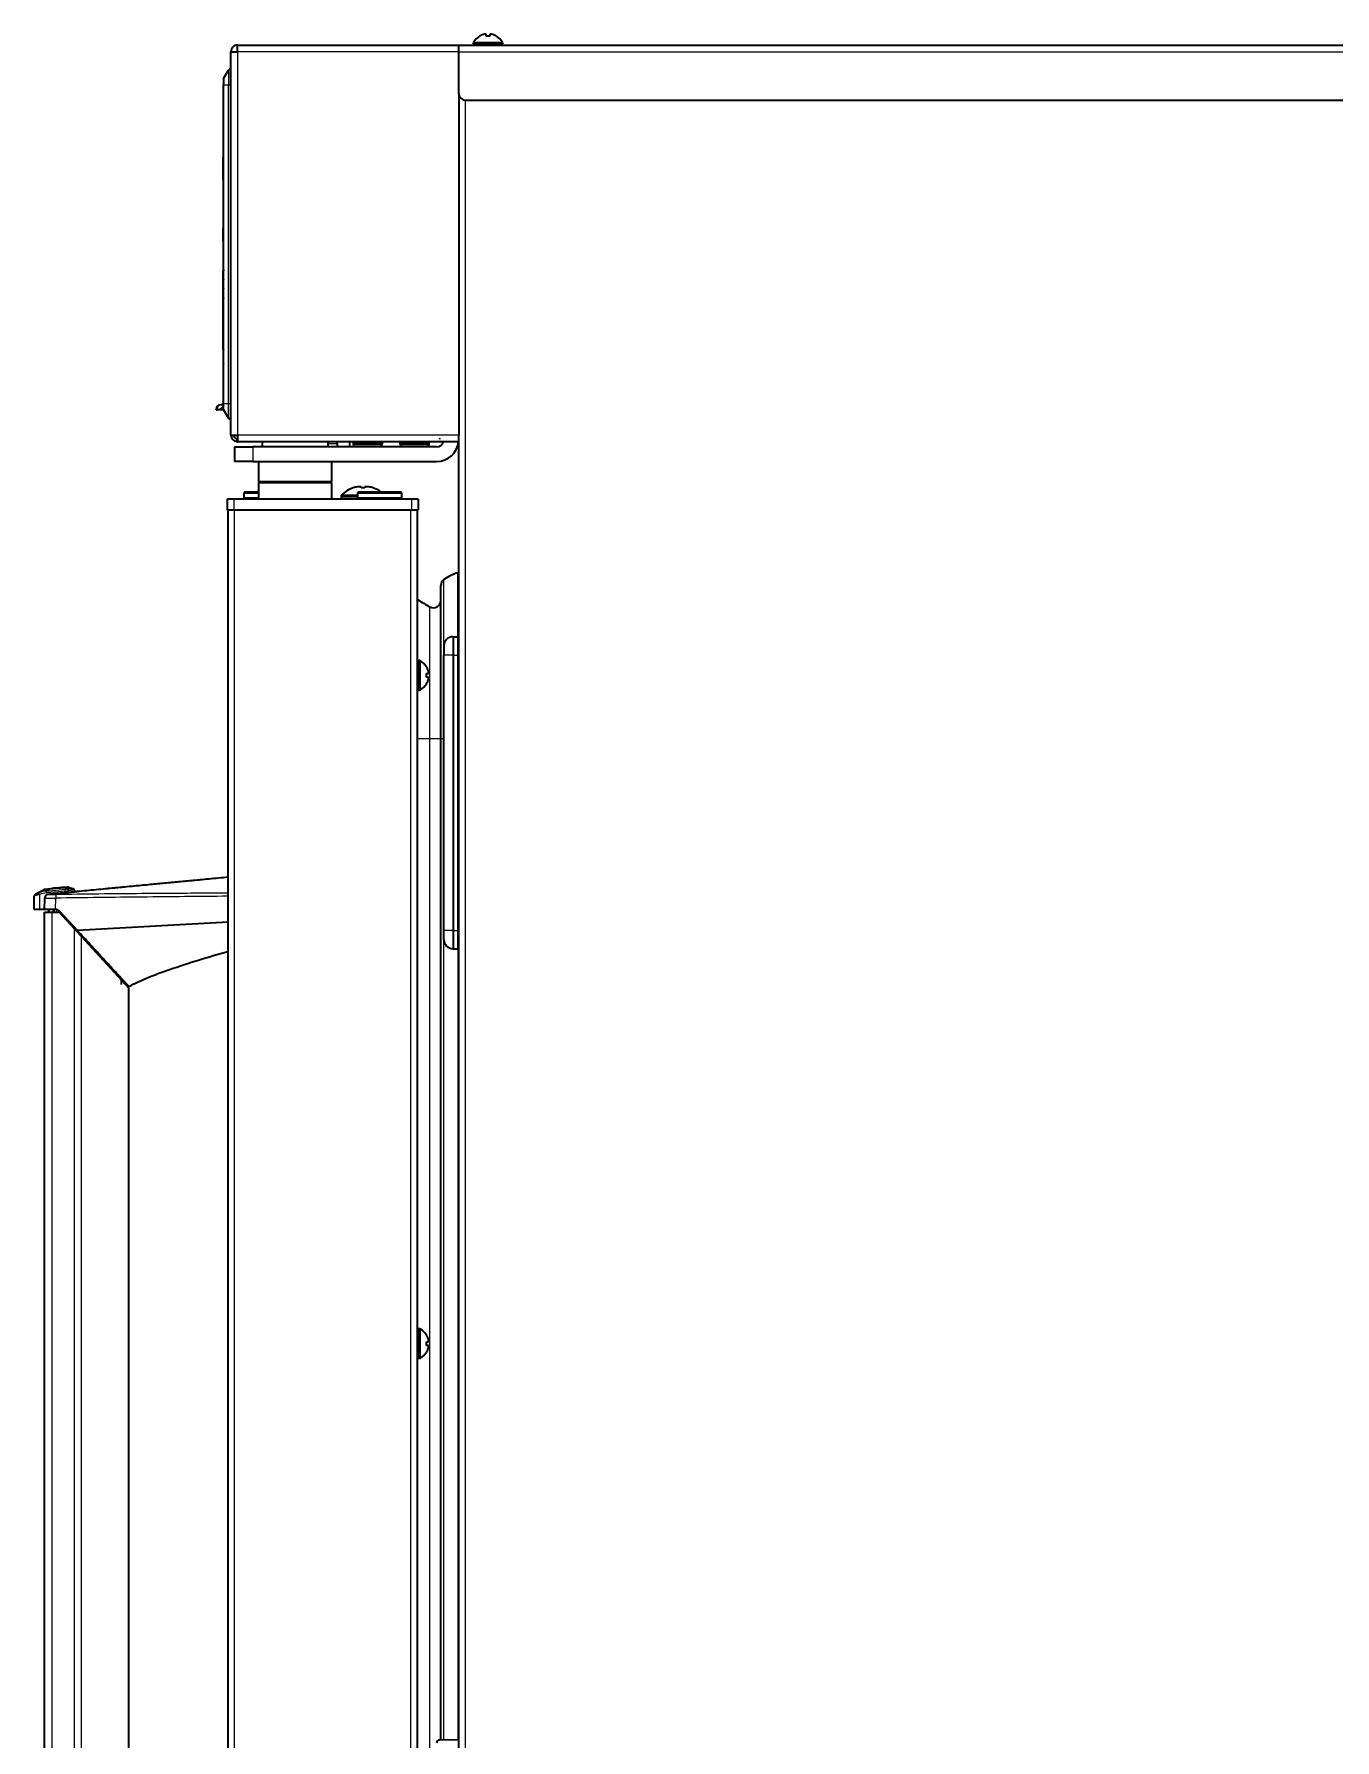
# Model space of a CAD drawing. Header units: millimetres. Extents: x -1803 to 2559, y -1143 to 2136.
# Drawn here: x -554.7 to -200.5, y 493.2 to 957.8 of the extents above; entities that cross this region are included whole.
import ezdxf

# ---------------------------------------------------------------- set-up
doc = ezdxf.new("R2010")
doc.units = ezdxf.units.MM

msp = doc.modelspace()

# ---------------------------------------------------------------- linework, layer by layer
at = {"linetype": 'Continuous', "lineweight": 35}
for p, q in [((-433.45, 957.25), (-433.45, 957.28)), ((-428.85, 957.28), (-428.85, 957.25)), ((-501.14, 953), (-499.34, 953)), ((-501.14, 848.6), (-501.14, 953)), ((-499.32, 954.8), (-499.34, 954.8)), ((-499.32, 954.8), (-439.15, 954.8)), ((-439.15, 954.8), (-439.15, 952.91)), ((-439.15, 954.8), (126.05, 954.8)), ((-439.15, 952.91), (-439.15, 941.8)), ((-435.15, 955.4), (-435.15, 955.2)), ((-427.15, 955.2), (-427.15, 955.4)), ((-503.14, 945.75), (-501.79, 948.01)), ((-501.36, 948.25), (-501.14, 948.25)), ((-503.14, 945.75), (-503.14, 944)), ((-503.14, 857.2), (-503.14, 944)), ((-439.14, 941.67), (-439.14, 848.6)), ((-437.15, 939.8), (124.05, 939.8)), ((-503.24, 923.99), (-503.26, 923.99)), ((-503.24, 924.22), (-503.14, 924.22)), ((-503.26, 918.49), (-503.24, 918.49)), ((-503.24, 904.84), (-503.14, 904.84)), ((-503.24, 901.54), (-503.24, 901.54)), ((-503.24, 901.54), (-503.14, 901.54)), ((-503.24, 901.54), (-503.24, 898.25)), ((-503.24, 901.54), (-503.14, 901.54)), ((-503.24, 898.25), (-503.24, 896.37)), ((-503.24, 898.25), (-503.14, 898.25)), ((-503.24, 896.37), (-503.14, 896.37)), ((-503.23, 891.05), (-503.23, 893.21)), ((-503.23, 888.44), (-503.23, 891.05)), ((-503.23, 886.13), (-503.23, 888.44)), ((-503.23, 883.56), (-503.23, 886.13)), ((-503.23, 882.35), (-503.23, 883.56)), ((-503.24, 879.39), (-503.23, 879.39)), ((-503.24, 879.27), (-503.23, 879.27)), ((-503.23, 878.62), (-503.23, 882.35)), ((-503.23, 871.79), (-503.23, 878.62)), ((-503.24, 876.37), (-503.23, 876.37)), ((-503.23, 871.79), (-503.23, 868.18)), ((-505.19, 855.47), (-505.19, 855.59)), ((-505.19, 855.47), (-504.92, 855.47)), ((-503.2, 855.47), (-504.92, 855.47)), ((-503.92, 856.88), (-503.88, 856.89)), ((-503.14, 855.47), (-503.2, 855.47)), ((-503.14, 855.45), (-503.14, 857.2)), ((-503.14, 855.45), (-501.79, 853.2)), ((-501.14, 852.95), (-501.36, 852.95)), ((-501.14, 848.6), (-499.34, 848.6)), ((-499.56, 846.82), (-499.46, 847.61)), ((-499.34, 848.6), (-499.34, 846.82)), ((-499.34, 846.82), (-499.34, 846.8)), ((-499.34, 846.8), (-499.19, 846.8)), ((-439.15, 846.8), (-499.19, 846.8)), ((-492.65, 846.8), (-492.65, 845.4)), ((-474.65, 845.4), (-474.65, 846.8)), ((-472.15, 845.4), (-472.15, 846.3)), ((-468.75, 845.4), (-468.75, 846.8)), ((-467.89, 846.4), (-467.89, 846.2)), ((-459.89, 846.2), (-459.89, 846.4)), ((-455.15, 846.4), (-455.15, 846.2)), ((-447.15, 846.2), (-447.15, 846.4)), ((-444.14, 846.89), (-439.14, 846.89)), ((-444.14, 846.83), (-439.14, 846.83)), ((-439.15, 846.79), (-439.15, 46.3)), ((-439.14, 846.89), (-439.14, 848.6)), ((-439.14, 846.89), (-439.14, 846.83)), ((-439.14, 846.8), (-439.14, 846.83)), ((-500.15, 845.4), (-495.15, 845.4)), ((-500.15, 845.4), (-500.15, 841.4)), ((-495.15, 841.4), (-500.15, 841.4)), ((-445.15, 845.4), (-495.15, 845.4)), ((-495.15, 841.4), (-445.15, 841.4)), ((-493.65, 841.4), (-493.65, 835.93)), ((-473.65, 835.93), (-473.65, 841.4)), ((-439.15, 841.41), (-439.15, 841.4)), ((-497.4, 833.17), (-497.65, 832.92)), ((-497.65, 832.92), (-493.65, 832.92)), ((-497.65, 832.92), (-497.65, 831.42)), ((-497.4, 833.17), (-493.65, 833.17)), ((-493.65, 835.93), (-473.65, 835.93)), ((-493.65, 835.67), (-473.65, 835.67)), ((-493.65, 835.67), (-493.65, 831.17)), ((-490.15, 835.93), (-490.15, 835.91)), ((-473.65, 831.17), (-473.65, 835.67)), ((-471.15, 831.96), (-471.15, 831.67)), ((-467.9, 834.2), (-467.9, 834.21)), ((-466.4, 833.17), (-466.65, 832.92)), ((-466.65, 832.92), (-454.65, 832.92)), ((-466.65, 832.92), (-466.65, 831.42)), ((-466.4, 833.17), (-454.9, 833.17)), ((-465.65, 834.2), (-465.65, 834.51)), ((-464.65, 834.51), (-464.65, 834.2)), ((-462.4, 834.21), (-462.4, 834.2)), ((-454.65, 832.92), (-454.9, 833.17)), ((-454.65, 831.42), (-454.65, 832.92)), ((-500.35, 831.17), (-502.15, 831.17)), ((-502.15, 831.17), (-502.15, 828.17)), ((-500.35, 828.17), (-502.15, 828.17)), ((-501.95, 68.17), (-501.95, 828.17)), ((-451.95, 831.17), (-500.35, 831.17)), ((-451.95, 828.17), (-500.35, 828.17)), ((-497.65, 831.42), (-497.4, 831.17)), ((-493.65, 831.42), (-497.65, 831.42)), ((-454.65, 831.42), (-466.65, 831.42)), ((-466.65, 831.42), (-466.4, 831.17)), ((-454.9, 831.17), (-454.65, 831.42)), ((-450.15, 831.17), (-451.95, 831.17)), ((-450.15, 828.17), (-451.95, 828.17)), ((-450.35, 68.17), (-450.35, 828.17)), ((-450.15, 831.17), (-450.15, 828.17)), ((-439.3, 793.66), (-439.3, 811.12)), ((-444, 766), (-444, 807.62)), ((-443.15, 791.2), (-443.15, 788.7)), ((-440.69, 793.7), (-440.65, 793.7)), ((-440.65, 793.7), (-439.39, 793.68)), ((-440.65, 793.7), (-440.65, 788.7)), ((-449.75, 787.17), (-449.95, 787.17)), ((-447.9, 785.47), (-447.87, 785.47)), ((-443.15, 713.7), (-443.15, 788.7)), ((-440.65, 788.7), (-440.65, 713.7)), ((-447.87, 780.87), (-447.9, 780.87)), ((-449.95, 779.17), (-449.75, 779.17)), ((-444, 493.23), (-444, 766)), ((-545.34, 725.41), (-545.2, 725.37)), ((-545.2, 725.37), (-544.22, 725.12)), ((-544.22, 725.12), (-544.12, 725.1)), ((-554.75, 719.42), (-554.75, 723.06)), ((-554.48, 723.5), (-554.24, 723.63)), ((-554.24, 723.63), (-552.16, 724.71)), ((-552.08, 724.75), (-552.16, 724.71)), ((-551.95, 719.42), (-551.84, 722.49)), ((-551.95, 719.42), (-551.84, 722.49)), ((-551.84, 722.49), (-551.84, 722.55)), ((-543.75, 724.61), (-543.75, 724.15)), ((-542.99, 724.26), (-543.02, 724.25)), ((-553.25, 719.42), (-554.75, 719.42)), ((-551.95, 719.42), (-553.25, 719.42)), ((-548.95, 719.42), (-551.95, 719.42)), ((-548.95, 719.42), (-551.95, 719.42)), ((-551.95, 718.67), (-549.95, 718.67)), ((-551.95, 177.67), (-551.95, 718.67)), ((-550.75, 718.67), (-550.75, 719.42)), ((-549.95, 718.67), (-547.95, 718.67)), ((-549.25, 718.67), (-549.25, 719.42)), ((-548.95, 719.42), (-548.93, 719.42)), ((-548.95, 719.42), (-548.93, 719.42)), ((-543.77, 714.12), (-547.95, 718.67)), ((-542.95, 713.64), (-547.82, 718.94)), ((-542.95, 713.64), (-547.82, 718.94)), ((-546.55, 717.15), (-546.55, 717.55)), ((-501.95, 715.92), (-542.95, 713.64)), ((-501.95, 715.92), (-542.95, 713.64)), ((-541.98, 712.16), (-543.77, 714.12)), ((-541.98, 712.16), (-528.95, 697.94)), ((-443.15, 711.2), (-443.15, 713.7)), ((-440.65, 713.7), (-440.65, 708.7)), ((-440.65, 708.7), (-440.69, 708.7)), ((-440.65, 708.7), (-439.39, 708.72)), ((-530.35, 699.47), (-530.35, 699.94)), ((-528.95, 198.41), (-528.95, 697.94)), ((-449.75, 605.17), (-449.95, 605.17)), ((-447.9, 603.47), (-447.87, 603.47)), ((-449.95, 597.17), (-449.75, 597.17)), ((-447.87, 598.87), (-447.9, 598.87)), ((-444.37, 493.22), (-439.15, 493.36))]:
    msp.add_line(p, q, dxfattribs=at)
at = {"linetype": 'Continuous', "lineweight": 13}
for p, q in [((-499.34, 953), (-499.34, 848.6)), ((-439.15, 953), (-499.34, 953)), ((126.05, 952.91), (-439.15, 952.91)), ((-435.15, 955.4), (-431.15, 955.4)), ((-435.15, 955.2), (-431.15, 955.2)), ((-435.09, 955.6), (-431.15, 955.6)), ((-431.15, 955.6), (-427.2, 955.6)), ((-431.15, 955.4), (-427.15, 955.4)), ((-431.15, 955.2), (-427.15, 955.2)), ((-501.79, 948.01), (-501.79, 944)), ((-501.36, 948.25), (-501.36, 944)), ((-503.14, 944), (-501.79, 944)), ((-501.79, 944), (-501.36, 944)), ((-501.79, 857.2), (-501.79, 944)), ((-501.14, 944), (-501.36, 944)), ((-501.36, 944), (-501.36, 857.2)), ((-437.35, 939.8), (-437.35, 46.3)), ((-503.24, 920.93), (-503.14, 920.93)), ((-503.24, 902.96), (-503.14, 902.96)), ((-503.23, 883.56), (-503.14, 883.56)), ((-503.24, 879.27), (-503.23, 879.27)), ((-504.92, 855.47), (-504.92, 855.59)), ((-503.2, 856.53), (-503.2, 855.47)), ((-503.14, 857.2), (-501.79, 857.2)), ((-501.79, 853.2), (-501.79, 857.2)), ((-501.79, 857.2), (-501.36, 857.2)), ((-501.36, 857.2), (-501.36, 852.95)), ((-501.36, 857.2), (-501.14, 857.2)), ((-439.14, 848.6), (-499.34, 848.6)), ((-474.65, 846.3), (-472.15, 846.3)), ((-467.89, 846.4), (-459.89, 846.4)), ((-467.89, 846.2), (-459.89, 846.2)), ((-467.84, 846), (-459.95, 846)), ((-455.15, 846.4), (-447.15, 846.4)), ((-455.15, 846.2), (-447.15, 846.2)), ((-455.09, 846), (-447.2, 846)), ((-444.14, 846.89), (-444.14, 846.83)), ((-495.15, 845.4), (-495.15, 841.4)), ((-466.65, 831.96), (-471.15, 831.96)), ((-466.65, 831.67), (-471.15, 831.67)), ((-470.99, 832.32), (-466.65, 832.32)), ((-500.35, 831.17), (-500.35, 828.17)), ((-500.15, 68.17), (-500.15, 828.17)), ((-452.15, 68.17), (-452.15, 828.17)), ((-451.95, 831.17), (-451.95, 828.17)), ((-443.15, 766), (-443.15, 809.25)), ((-446.95, 766), (-446.95, 801.8)), ((-440.69, 793.7), (-440.69, 788.7)), ((-439.39, 788.7), (-439.39, 793.68)), ((-449.95, 779.17), (-449.95, 787.17)), ((-449.75, 779.17), (-449.75, 787.17)), ((-449.55, 779.23), (-449.55, 787.12)), ((-440.69, 788.7), (-443.15, 788.7)), ((-440.69, 788.7), (-440.69, 713.7)), ((-440.65, 788.7), (-440.69, 788.7)), ((-440.65, 788.7), (-439.39, 788.7)), ((-439.39, 788.7), (-439.15, 788.7)), ((-439.39, 713.7), (-439.39, 788.7)), ((-450.35, 766), (-446.95, 766)), ((-446.95, 766), (-444, 766)), ((-446.95, 490.15), (-446.95, 766)), ((-444, 766), (-443.15, 766)), ((-443.15, 493.25), (-443.15, 766)), ((-551.78, 724.85), (-551.85, 724.81)), ((-551.36, 724.4), (-546.29, 724.89)), ((-550.44, 724.88), (-551.36, 724.4)), ((-545.68, 724.98), (-546.65, 725.23)), ((-546.25, 724.42), (-546.29, 724.89)), ((-545.48, 725.4), (-545.63, 725.44)), ((-554.38, 723.18), (-554.75, 723.06)), ((-553.25, 723.49), (-553.42, 723.96)), ((-553.25, 723.49), (-553.25, 719.42)), ((-551.32, 723.93), (-551.36, 724.4)), ((-546.25, 724.42), (-551.32, 723.93)), ((-550.87, 723.46), (-550.93, 723.52)), ((-548.95, 719.42), (-548.85, 722.5)), ((-548.95, 719.42), (-548.85, 722.5)), ((-546.25, 723.91), (-546.25, 724.42)), ((-543.75, 724.61), (-543.87, 724.64)), ((-542.99, 724.26), (-543.09, 724.24)), ((-550.6, 718.67), (-550.6, 719.42)), ((-549.95, 718.67), (-549.95, 177.67)), ((-549.69, 719.42), (-549.69, 718.67)), ((-548.63, 719.39), (-548.63, 718.67)), ((-543.77, 182.23), (-543.77, 714.12)), ((-541.98, 712.16), (-541.98, 184.18)), ((-440.69, 713.7), (-443.15, 713.7)), ((-440.69, 713.7), (-440.69, 708.7)), ((-440.69, 713.7), (-440.65, 713.7)), ((-440.65, 713.7), (-439.39, 713.7)), ((-439.15, 713.7), (-439.39, 713.7)), ((-439.39, 708.72), (-439.39, 713.7)), ((-439.3, 493.35), (-439.3, 708.74)), ((-449.95, 597.17), (-449.95, 605.17)), ((-449.75, 597.17), (-449.75, 605.17)), ((-449.55, 597.23), (-449.55, 605.12))]:
    msp.add_line(p, q, dxfattribs=at)
at = {"linetype": 'Continuous', "lineweight": 35}
for centre, radius, start, end in [((-430.95, 953.18), 4.8, 121.5837, 149.6988), ((-431.15, 953.5), 3.78, 90.0035, 97.6041), ((-431.15, 953.5), 3.78, 82.3959, 89.9965), ((-431.35, 953.18), 4.8, 30.3012, 58.4186), ((-434.75, 955.4), 0.4, 149.6988, 180), ((-434.75, 955.2), 0.4, 180, 270), ((-427.55, 955.2), 0.4, 270, 0), ((-427.55, 955.4), 0.4, 0, 30.3012), ((-501.36, 947.75), 0.5, 90, 149.0362), ((-502.98, 891.05), 0.253, 180, 246.4218), ((-502.98, 888.44), 0.253, 130.2303, 180), ((-502.98, 886.13), 0.253, 180, 229.7697), ((-502.98, 868.18), 0.253, 180, 229.7697), ((-503.89, 855.59), 1.3, 91.1648, 180), ((-503.94, 857.9), 1.01, 273.5708, 323.841), ((-501.36, 853.45), 0.5, 210.9638, 270), ((-499.34, 848.6), 1.8, 180, 263.1012), ((-499.34, 848.6), 1, 180, 263.1012), ((-472.65, 846.3), 0.5, 0, 90), ((-467.49, 846.4), 0.4, 90, 180), ((-467.49, 846.2), 0.4, 180, 210.3012), ((-463.69, 848.42), 4.8, 210.3012, 218.989), ((-464.09, 848.42), 4.8, 321.0113, 329.6988), ((-460.29, 846.4), 0.4, 0, 90), ((-460.29, 846.2), 0.4, 329.6988, 0), ((-454.75, 846.4), 0.4, 90, 180), ((-454.75, 846.2), 0.4, 180, 210.3012), ((-450.95, 848.42), 4.8, 210.3012, 218.989), ((-451.35, 848.42), 4.8, 321.0113, 329.6988), ((-447.55, 846.4), 0.4, 0, 90), ((-447.55, 846.2), 0.4, 329.6988, 0), ((-445.15, 847.4), 6, 270, 355.102), ((-445.15, 847.4), 2, 270, 342.5414), ((-490.8, 836.67), 1, 270, 312.2691), ((-476.5, 836.67), 1, 227.7309, 270), ((-470.65, 831.96), 0.5, 133.7747, 180), ((-470.65, 831.67), 0.5, 180, 270), ((-465.15, 826.22), 8.45, 108.9925, 133.7747), ((-465.15, 826.22), 8.44, 100.6622, 109.0271), ((-465.15, 826.22), 7.99, 86.4122, 93.5878), ((-465.15, 826.22), 8.44, 70.9729, 79.3378), ((-465.15, 826.22), 8.45, 55.3347, 71.0075), ((-442, 807.62), 2, 125.257, 180), ((-435.48, 798.4), 13.29, 106.7104, 125.257), ((-439.23, 810.89), 0.25, 70.7051, 106.7104), ((-426.43, 839.7), 43.1, 236.2944, 241.5697), ((-446, 803.56), 2, 241.5697, 0), ((-440.65, 791.2), 2.5, 91, 180), ((-439.4, 793.43), 0.25, 0, 89), ((-449.95, 786.77), 0.4, 90, 180), ((-449.75, 786.77), 0.4, 59.6988, 90), ((-451.97, 782.97), 4.8, 31.5837, 59.6988), ((-451.97, 783.37), 4.8, 300.3012, 328.4186), ((-451.65, 783.17), 3.78, 0.0035, 7.6041), ((-451.65, 783.17), 3.78, 352.3959, 359.9965), ((-449.95, 779.57), 0.4, 180, 270), ((-449.75, 779.57), 0.4, 270, 300.3012), ((-551.62, 723.86), 1, 99.0609, 117.5102), ((-543.88, 675.35), 50.12, 91.9914, 99.0609), ((-545.59, 724.44), 1, 75.5, 91.9914), ((-544.25, 724.61), 0.5, 0, 75.5), ((-554.25, 723.06), 0.5, 117.5102, 180), ((-551, 719.17), 0.25, 0, 90), ((-548.93, 717.92), 1.5, 42.6146, 90), ((-548.93, 717.92), 1.5, 42.6146, 90), ((-440.65, 711.2), 2.5, 180, 269), ((-439.4, 708.97), 0.25, 271, 0), ((-449.95, 604.77), 0.4, 90, 180), ((-449.75, 604.77), 0.4, 59.6988, 90), ((-451.97, 600.97), 4.8, 31.5837, 59.6988), ((-451.65, 601.17), 3.78, 0.0035, 7.6041), ((-451.65, 601.17), 3.78, 352.3959, 359.9965), ((-449.95, 597.57), 0.4, 180, 270), ((-449.75, 597.57), 0.4, 270, 300.3012), ((-451.97, 601.37), 4.8, 300.3012, 328.4186), ((-444.35, 492.42), 0.8, 91.5, 180)]:
    msp.add_arc(centre, radius, start, end, dxfattribs=at)
at = {"linetype": 'Continuous', "lineweight": 13}
msp.add_arc((-505.07, 857.9), 2.31, 273.5708, 323.841, dxfattribs=at)
at = {"linetype": 'Continuous', "lineweight": 35}
for centre, major_axis, ratio, start_param, end_param in [((-437.15, 941.8), (2, 0), 0.99863, 3.141593, 4.712389), ((-502.98, 893.21), (0, 0.55), 0.459854, 0.411517, 1.570796), ((-502.98, 878.62), (0.253, 0), 0.380989, 3.141593, 4.010237), ((-466.18, 826.22), (0, -8.32), 0.707107, 3.051363, 3.231822), ((-464.12, 826.22), (0, 8.32), 0.707107, 6.192956, 6.373415), ((-548.22, 720.35), (14.08, 1.36), 0.340629, 1.424257, 1.699056), ((-550.84, 722.46), (0.999, -0.035), 0.999958, 2.436852, 3.141593)]:
    msp.add_ellipse(centre, major_axis=major_axis, ratio=ratio, start_param=start_param, end_param=end_param, dxfattribs=at)
at = {"linetype": 'Continuous', "lineweight": 13}
for centre, major_axis, ratio, start_param, end_param in [((-502.98, 882.35), (-0.253, 0), 0.665394, 0, 0.868644), ((-503.8, 855.59), (-0.08, 1.3), 0.865604, 0, 1.516832), ((-502.07, 856.53), (-1.05, 0.77), 0.714744, 0.036042, 0.796499), ((-551.69, 723.82), (-0.462, 0.887), 0.994652, 5.961185, 6.283185), ((-550.35, 723.95), (-0.139, 0.99), 0.120259, 5.93295, 6.218988), ((-548.22, 720.39), (-13.8, -1.33), 0.340629, 4.56585, 4.840649), ((-546.56, 724.3), (0.046, -0.999), 0.137283, 3.206605, 3.492643), ((-546.29, 725.62), (2, 0.22), 0.360128, 4.672503, 4.983176), ((-545.64, 724.51), (-0.104, 0.489), 0.299592, 4.648618, 5.918101), ((-545.45, 724.41), (0.25, 0.968), 0.989341, 0, 0.287829), ((-544.34, 724.64), (0.125, 0.484), 0.949492, 4.95318, 6.283185), ((-554, 723.18), (0.231, -0.443), 0.717336, 3.141593, 4.354861), ((-552.22, 719.04), (5.87, 3.06), 0.755468, 1.058607, 1.385994), ((-552.22, 719.04), (5.55, 2.89), 0.718973, 1.058607, 1.385994), ((-550.84, 722.46), (0.999, -0.035), 0.999958, 1.637092, 3.141593), ((-550.84, 722.46), (0.999, -0.035), 0.999958, 1.637092, 2.436852), ((-548.85, 722.46), (0.013, -1), 0.00149, 3.171552, 4.67746), ((-548.85, 722.46), (0.013, -1), 0.00149, 3.171552, 4.67746), ((-546.25, 725.15), (2.5, 0.21), 0.289302, 4.688059, 4.998731)]:
    msp.add_ellipse(centre, major_axis=major_axis, ratio=ratio, start_param=start_param, end_param=end_param, dxfattribs=at)
at = {"linetype": 'Continuous', "lineweight": 35}
for points, degree in [([(-432.15, 957.8), (-432.2, 957.78), (-432.31, 957.76), (-432.47, 957.7), (-432.63, 957.65), (-432.79, 957.59), (-432.94, 957.52), (-433.09, 957.45), (-433.26, 957.36), (-433.38, 957.29), (-433.45, 957.25)], 3), ([(-431.65, 957.8), (-431.67, 957.8), (-431.72, 957.81), (-431.79, 957.81), (-431.86, 957.81), (-431.93, 957.81), (-432, 957.81), (-432.08, 957.81), (-432.12, 957.8), (-432.15, 957.8)], 3), ([(-430.15, 957.8), (-430.17, 957.8), (-430.22, 957.81), (-430.3, 957.81), (-430.37, 957.82), (-430.44, 957.81), (-430.51, 957.81), (-430.58, 957.81), (-430.62, 957.8), (-430.65, 957.8)], 3), ([(-430.65, 957.8), (-430.65, 957.78), (-430.65, 957.76), (-430.65, 957.7), (-430.65, 957.65), (-430.65, 957.59), (-430.65, 957.52), (-430.65, 957.45), (-430.65, 957.36), (-430.65, 957.29), (-430.65, 957.25)], 3), ([(-503.24, 920.93), (-503.24, 920.93), (-503.24, 924.21), (-503.24, 924.22)], 3), ([(-503.24, 918.22), (-503.14, 918.22)], 1), ([(-503.24, 902.96), (-503.24, 902.96), (-503.24, 904.83), (-503.24, 904.84)], 3), ([(-503.24, 901.54), (-503.24, 902.28), (-503.24, 902.95), (-503.24, 902.96)], 3), ([(-503.24, 879.83), (-503.24, 880.03), (-503.24, 880.23), (-503.24, 880.44)], 3), ([(-503.24, 879.27), (-503.24, 879.27), (-503.24, 879.39), (-503.24, 879.39)], 3), ([(-499.56, 846.82), (-499.49, 846.81), (-499.41, 846.8), (-499.34, 846.8)], 3), ([(-499.34, 847.6), (-499.38, 847.6), (-499.42, 847.61), (-499.46, 847.61)], 3), ([(-499.34, 846.82), (-499.29, 846.81), (-499.24, 846.8), (-499.19, 846.8)], 3), ([(-447.35, 784.17), (-447.36, 784.23), (-447.39, 784.34), (-447.45, 784.5), (-447.5, 784.66), (-447.56, 784.81), (-447.63, 784.96), (-447.7, 785.12), (-447.79, 785.29), (-447.86, 785.41), (-447.9, 785.47)], 3), ([(-447.35, 782.67), (-447.36, 782.67), (-447.39, 782.67), (-447.45, 782.67), (-447.5, 782.67), (-447.56, 782.67), (-447.63, 782.67), (-447.7, 782.67), (-447.79, 782.67), (-447.86, 782.67), (-447.9, 782.67)], 3), ([(-447.35, 783.67), (-447.35, 783.7), (-447.34, 783.74), (-447.34, 783.82), (-447.34, 783.89), (-447.34, 783.96), (-447.34, 784.03), (-447.34, 784.1), (-447.35, 784.15), (-447.35, 784.17)], 3), ([(-447.35, 782.17), (-447.35, 782.2), (-447.34, 782.25), (-447.34, 782.32), (-447.33, 782.4), (-447.34, 782.47), (-447.34, 782.54), (-447.34, 782.6), (-447.35, 782.65), (-447.35, 782.67)], 3), ([(-501.95, 728.17), (-543.75, 724.2)], 1), ([(-501.95, 728.17), (-542.99, 724.27)], 1), ([(-530.93, 698.97), (-530.92, 699.81), (-530.92, 700.65)], 2), ([(-447.35, 602.17), (-447.36, 602.23), (-447.39, 602.34), (-447.45, 602.5), (-447.5, 602.66), (-447.56, 602.81), (-447.63, 602.96), (-447.7, 603.12), (-447.79, 603.29), (-447.86, 603.41), (-447.9, 603.47)], 3), ([(-447.35, 600.67), (-447.36, 600.67), (-447.39, 600.67), (-447.45, 600.67), (-447.5, 600.67), (-447.56, 600.67), (-447.63, 600.67), (-447.7, 600.67), (-447.79, 600.67), (-447.86, 600.67), (-447.9, 600.67)], 3), ([(-447.35, 601.67), (-447.35, 601.7), (-447.34, 601.74), (-447.34, 601.82), (-447.34, 601.89), (-447.34, 601.96), (-447.34, 602.03), (-447.34, 602.1), (-447.35, 602.15), (-447.35, 602.17)], 3), ([(-447.35, 600.17), (-447.35, 600.2), (-447.34, 600.25), (-447.34, 600.32), (-447.33, 600.4), (-447.34, 600.47), (-447.34, 600.54), (-447.34, 600.6), (-447.35, 600.65), (-447.35, 600.67)], 3)]:
    msp.add_open_spline(points, degree=degree, dxfattribs=at)
for points, knots in [([(-431.65, 957.25), (-431.65, 957.37), (-431.65, 957.48), (-431.65, 957.62), (-431.65, 957.66), (-431.65, 957.74), (-431.65, 957.77), (-431.65, 957.8)], [0, 0, 0, 0, 0.5, 0.5, 0.75, 0.75, 1, 1, 1, 1]), ([(-428.85, 957.25), (-429.05, 957.37), (-429.26, 957.48), (-429.58, 957.62), (-429.69, 957.66), (-429.92, 957.74), (-430.03, 957.77), (-430.15, 957.8)], [0, 0, 0, 0, 0.5, 0.5, 0.75, 0.75, 1, 1, 1, 1]), ([(-499.34, 954.8), (-499.58, 954.8), (-499.81, 954.76), (-500.25, 954.58), (-500.45, 954.44), (-500.78, 954.11), (-500.92, 953.91), (-501.1, 953.47), (-501.14, 953.24), (-501.14, 953)], [0, 0, 0, 0, 0.25, 0.25, 0.5, 0.5, 0.75, 0.75, 1, 1, 1, 1]), ([(-499.34, 953), (-499.34, 953.24), (-499.34, 953.47), (-499.34, 953.91), (-499.33, 954.11), (-499.33, 954.44), (-499.33, 954.58), (-499.33, 954.76), (-499.32, 954.8), (-499.32, 954.8)], [0, 0, 0, 0, 0.25, 0.25, 0.5, 0.5, 0.75, 0.75, 1, 1, 1, 1]), ([(-503.24, 918.22), (-503.24, 918.22), (-503.24, 918.22), (-503.24, 918.22), (-503.24, 920.85), (-503.24, 920.93)], [0, 0, 0, 0, 0.427492, 0.427492, 1, 1, 1, 1]), ([(-503.24, 879.39), (-503.24, 879.89), (-503.24, 880.55), (-503.24, 882.87), (-503.24, 884.17), (-503.24, 884.17), (-503.24, 884.14), (-503.24, 884.07)], [0, 0, 0, 0, 0.279782, 0.279782, 0.899714, 0.899714, 1, 1, 1, 1]), ([(-503.24, 876.37), (-503.24, 876.37), (-503.24, 876.37), (-503.24, 876.37), (-503.24, 877.04), (-503.24, 877.04), (-503.24, 879.27), (-503.24, 879.27)], [0, 0, 0, 0, 0.00002, 0.00002, 0.22978, 0.22978, 1, 1, 1, 1]), ([(-503.14, 871.95), (-503.15, 871.94), (-503.15, 871.94), (-503.16, 871.94), (-503.17, 871.93), (-503.18, 871.91), (-503.19, 871.9), (-503.21, 871.88), (-503.22, 871.86), (-503.23, 871.83), (-503.23, 871.82), (-503.23, 871.81), (-503.23, 871.8), (-503.23, 871.79), (-503.23, 871.79)], [0, 0, 0, 0, 0.021487, 0.021487, 0.184572, 0.184572, 0.347658, 0.347658, 0.673829, 0.673829, 0.836914, 0.918457, 0.918457, 1, 1, 1, 1]), ([(-503.87, 856.89), (-503.87, 856.89), (-503.9, 856.88), (-503.91, 856.88), (-503.92, 856.88), (-503.92, 856.88), (-503.91, 856.88), (-503.91, 856.88), (-503.91, 856.88)], [0, 0, 0, 0, 0.082959, 0.702106, 0.863562, 0.94396, 0.98855, 1, 1, 1, 1]), ([(-444.14, 847.62), (-444.17, 847.62), (-444.19, 847.62), (-444.23, 847.62), (-444.24, 847.63), (-444.24, 847.64), (-444.23, 847.64), (-444.19, 847.65), (-444.17, 847.65), (-444.14, 847.65)], [0, 0, 0, 0, 0.25, 0.25, 0.5, 0.5, 0.75, 0.75, 1, 1, 1, 1]), ([(-444.14, 846.89), (-444.17, 846.89), (-444.19, 846.89), (-444.23, 846.87), (-444.24, 846.86), (-444.24, 846.84), (-444.23, 846.84), (-444.19, 846.83), (-444.17, 846.83), (-444.14, 846.83)], [0, 0, 0, 0, 0.25, 0.25, 0.5, 0.5, 0.75, 0.75, 1, 1, 1, 1]), ([(-447.9, 783.67), (-447.78, 783.67), (-447.67, 783.67), (-447.53, 783.67), (-447.49, 783.67), (-447.41, 783.67), (-447.38, 783.67), (-447.35, 783.67)], [0, 0, 0, 0, 0.5, 0.5, 0.75, 0.75, 1, 1, 1, 1]), ([(-447.9, 780.87), (-447.78, 781.08), (-447.67, 781.29), (-447.53, 781.61), (-447.49, 781.72), (-447.41, 781.94), (-447.38, 782.06), (-447.35, 782.17)], [0, 0, 0, 0, 0.5, 0.5, 0.75, 0.75, 1, 1, 1, 1]), ([(-550.92, 723.51), (-550.98, 723.51), (-551.04, 723.5), (-551.13, 723.47), (-551.16, 723.46), (-551.2, 723.45), (-551.22, 723.44), (-551.24, 723.43), (-551.26, 723.42), (-551.33, 723.39), (-551.38, 723.36), (-551.45, 723.31), (-551.47, 723.29), (-551.52, 723.25), (-551.54, 723.23), (-551.6, 723.16), (-551.64, 723.11), (-551.69, 723.04), (-551.71, 723.01), (-551.73, 722.97), (-551.74, 722.96), (-551.75, 722.93), (-551.75, 722.92), (-551.78, 722.85), (-551.8, 722.79), (-551.82, 722.7), (-551.83, 722.67), (-551.83, 722.61), (-551.84, 722.58), (-551.84, 722.55)], [0, 0, 0, 0, 0.125, 0.125, 0.1875, 0.1875, 0.21875, 0.21875, 0.25, 0.25, 0.375, 0.375, 0.4375, 0.4375, 0.5, 0.5, 0.625, 0.625, 0.6875, 0.6875, 0.71875, 0.71875, 0.75, 0.75, 0.875, 0.875, 0.9375, 0.9375, 1, 1, 1, 1]), ([(-545.99, 723.94), (-546.32, 723.91), (-546.65, 723.88), (-548.3, 723.74), (-549.61, 723.62), (-550.92, 723.51)], [0, 0, 0, 0, 0.201922, 0.201922, 1, 1, 1, 1]), ([(-543.09, 724.24), (-543.1, 724.24), (-543.14, 724.23), (-543.18, 724.22), (-543.24, 724.21), (-543.26, 724.21), (-543.3, 724.21), (-543.32, 724.2), (-543.39, 724.19), (-543.44, 724.19), (-543.53, 724.18), (-543.57, 724.17), (-543.61, 724.17), (-543.64, 724.16), (-543.66, 724.16), (-543.74, 724.15), (-543.87, 724.14), (-544.09, 724.12), (-544.24, 724.1), (-544.36, 724.09), (-544.41, 724.08), (-544.49, 724.07), (-544.53, 724.07), (-544.66, 724.06), (-544.84, 724.04), (-545.02, 724.02), (-545.16, 724.01), (-545.21, 724), (-545.31, 724), (-545.35, 723.99), (-545.5, 723.98), (-545.69, 723.96), (-545.89, 723.94), (-545.99, 723.94)], [0, 0, 0, 0, 0.032432, 0.10686, 0.10686, 0.144075, 0.144075, 0.181289, 0.181289, 0.255717, 0.255717, 0.292931, 0.311538, 0.311538, 0.330145, 0.330145, 0.404574, 0.479002, 0.55343, 0.55343, 0.590644, 0.590644, 0.627859, 0.627859, 0.702287, 0.776715, 0.776715, 0.813929, 0.813929, 0.851143, 0.851143, 0.925572, 1, 1, 1, 1]), ([(-528.95, 698.42), (-528.95, 698.42), (-528.96, 698.44), (-529.03, 698.51), (-529.1, 698.59), (-529.17, 698.67), (-529.21, 698.71), (-529.25, 698.75), (-529.28, 698.78), (-529.29, 698.8), (-529.37, 698.88), (-529.43, 698.95), (-529.58, 699.11), (-529.66, 699.2), (-529.91, 699.47), (-530.11, 699.69), (-530.36, 699.95), (-530.38, 699.98), (-530.44, 700.05), (-530.47, 700.08), (-530.55, 700.17), (-530.61, 700.23), (-530.79, 700.43), (-530.91, 700.56), (-531.3, 700.98), (-531.57, 701.27), (-532.14, 701.89), (-532.44, 702.22), (-532.91, 702.73), (-533.07, 702.91), (-533.28, 703.13), (-533.32, 703.17), (-533.4, 703.26), (-533.52, 703.4), (-533.65, 703.53), (-534.07, 703.99), (-534.41, 704.36), (-535.11, 705.13), (-535.47, 705.52), (-536.2, 706.31), (-536.57, 706.71), (-537.33, 707.54), (-537.71, 707.95), (-538.2, 708.48), (-538.3, 708.59), (-538.5, 708.8), (-538.59, 708.91), (-538.89, 709.23), (-539.09, 709.45), (-539.69, 710.1), (-540.09, 710.53), (-540.89, 711.41), (-541.3, 711.85), (-542.12, 712.74), (-542.53, 713.19), (-542.95, 713.64)], [0, 0, 0, 0, 0.03125, 0.0625, 0.09375, 0.09375, 0.109375, 0.117187, 0.117187, 0.125, 0.125, 0.15625, 0.15625, 0.1875, 0.1875, 0.25, 0.25, 0.257812, 0.257812, 0.265625, 0.265625, 0.28125, 0.28125, 0.3125, 0.3125, 0.375, 0.375, 0.4375, 0.4375, 0.46875, 0.46875, 0.476562, 0.476562, 0.484375, 0.5, 0.5, 0.5625, 0.5625, 0.625, 0.625, 0.6875, 0.6875, 0.75, 0.75, 0.765625, 0.765625, 0.78125, 0.78125, 0.8125, 0.8125, 0.875, 0.875, 0.9375, 0.9375, 1, 1, 1, 1]), ([(-528.95, 698.42), (-528.95, 698.42), (-528.96, 698.44), (-529.03, 698.51), (-529.1, 698.59), (-529.17, 698.67), (-529.21, 698.71), (-529.25, 698.75), (-529.28, 698.78), (-529.29, 698.8), (-529.37, 698.88), (-529.43, 698.95), (-529.58, 699.11), (-529.66, 699.2), (-529.91, 699.47), (-530.11, 699.69), (-530.36, 699.95), (-530.38, 699.98), (-530.44, 700.05), (-530.47, 700.08), (-530.55, 700.17), (-530.61, 700.23), (-530.79, 700.43), (-530.91, 700.56), (-531.3, 700.98), (-531.57, 701.27), (-532.14, 701.89), (-532.44, 702.22), (-532.91, 702.73), (-533.07, 702.91), (-533.28, 703.13), (-533.32, 703.17), (-533.4, 703.26), (-533.52, 703.4), (-533.65, 703.53), (-534.07, 703.99), (-534.41, 704.36), (-535.11, 705.13), (-535.47, 705.52), (-536.2, 706.31), (-536.57, 706.71), (-537.33, 707.54), (-537.71, 707.95), (-538.2, 708.48), (-538.3, 708.59), (-538.5, 708.8), (-538.59, 708.91), (-538.89, 709.23), (-539.09, 709.45), (-539.69, 710.1), (-540.09, 710.53), (-540.89, 711.41), (-541.3, 711.85), (-542.12, 712.74), (-542.53, 713.19), (-542.95, 713.64)], [0, 0, 0, 0, 0.03125, 0.0625, 0.09375, 0.09375, 0.109375, 0.117188, 0.117188, 0.125, 0.125, 0.15625, 0.15625, 0.1875, 0.1875, 0.25, 0.25, 0.257813, 0.257813, 0.265625, 0.265625, 0.28125, 0.28125, 0.3125, 0.3125, 0.375, 0.375, 0.4375, 0.4375, 0.46875, 0.46875, 0.476563, 0.476563, 0.484375, 0.5, 0.5, 0.5625, 0.5625, 0.625, 0.625, 0.6875, 0.6875, 0.75, 0.75, 0.765625, 0.765625, 0.78125, 0.78125, 0.8125, 0.8125, 0.875, 0.875, 0.9375, 0.9375, 1, 1, 1, 1]), ([(-528.95, 698.42), (-527.37, 699.24), (-523.75, 700.96), (-514.74, 704.18), (-507.33, 706.52), (-501.95, 707.92)], [0, 0, 0, 0, 0.185549, 0.419077, 1, 1, 1, 1]), ([(-528.95, 698.42), (-527.37, 699.24), (-523.75, 700.96), (-514.74, 704.18), (-507.33, 706.52), (-501.95, 707.92)], [0, 0, 0, 0, 0.185549, 0.419077, 1, 1, 1, 1]), ([(-447.9, 601.67), (-447.78, 601.67), (-447.67, 601.67), (-447.53, 601.67), (-447.49, 601.67), (-447.41, 601.67), (-447.38, 601.67), (-447.35, 601.67)], [0, 0, 0, 0, 0.5, 0.5, 0.75, 0.75, 1, 1, 1, 1]), ([(-447.9, 598.87), (-447.78, 599.08), (-447.67, 599.29), (-447.53, 599.61), (-447.49, 599.72), (-447.41, 599.94), (-447.38, 600.06), (-447.35, 600.17)], [0, 0, 0, 0, 0.5, 0.5, 0.75, 0.75, 1, 1, 1, 1])]:
    msp.add_open_spline(points, degree=3, knots=knots, dxfattribs=at)
at = {"linetype": 'Continuous', "lineweight": 13}
for points, knots in [([(-505.19, 855.59), (-505.19, 855.59), (-505.19, 855.59), (-505.17, 855.59), (-505.16, 855.59), (-505.15, 855.59), (-505.14, 855.59), (-505.1, 855.59), (-505.07, 855.59), (-505.01, 855.59), (-504.97, 855.59), (-504.92, 855.59)], [0, 0, 0, 0, 0.241239, 0.241239, 0.367699, 0.367699, 0.494159, 0.494159, 0.74708, 0.74708, 1, 1, 1, 1]), ([(-550.44, 724.88), (-550.5, 724.88), (-550.56, 724.87), (-550.68, 724.86), (-550.74, 724.85), (-550.86, 724.84), (-550.92, 724.83), (-551.04, 724.82), (-551.1, 724.81), (-551.18, 724.8), (-551.21, 724.8), (-551.27, 724.79), (-551.32, 724.79), (-551.38, 724.78), (-551.43, 724.78), (-551.46, 724.77), (-551.54, 724.77), (-551.59, 724.76), (-551.65, 724.75), (-551.68, 724.75), (-551.72, 724.75), (-551.74, 724.75), (-551.78, 724.74), (-551.8, 724.74), (-551.83, 724.74), (-551.85, 724.73), (-551.9, 724.73), (-551.93, 724.73), (-551.97, 724.72), (-551.98, 724.72), (-552, 724.72), (-552.01, 724.72), (-552.04, 724.72), (-552.06, 724.72), (-552.09, 724.71), (-552.1, 724.71), (-552.12, 724.71), (-552.13, 724.71), (-552.15, 724.71), (-552.16, 724.71), (-552.16, 724.71)], [0, 0, 0, 0, 0.0625, 0.0625, 0.125, 0.125, 0.1875, 0.1875, 0.25, 0.25, 0.28125, 0.28125, 0.3125, 0.34375, 0.34375, 0.375, 0.375, 0.4375, 0.4375, 0.46875, 0.46875, 0.5, 0.5, 0.53125, 0.53125, 0.5625, 0.5625, 0.625, 0.625, 0.65625, 0.65625, 0.6875, 0.6875, 0.75, 0.75, 0.8125, 0.8125, 0.875, 0.875, 1, 1, 1, 1]), ([(-551.85, 724.81), (-551.86, 724.8), (-551.87, 724.8), (-551.87, 724.79), (-551.87, 724.79), (-551.86, 724.79), (-551.86, 724.78), (-551.84, 724.78), (-551.84, 724.78), (-551.82, 724.78), (-551.81, 724.78), (-551.8, 724.78), (-551.79, 724.78), (-551.76, 724.78), (-551.74, 724.78), (-551.71, 724.78), (-551.69, 724.78), (-551.67, 724.78), (-551.66, 724.79), (-551.65, 724.79), (-551.64, 724.79), (-551.62, 724.79), (-551.6, 724.79), (-551.56, 724.79), (-551.51, 724.8), (-551.44, 724.81), (-551.37, 724.81), (-551.35, 724.82), (-551.3, 724.82), (-551.25, 724.83), (-551.2, 724.84), (-551.15, 724.84), (-551.13, 724.85), (-551.05, 724.86), (-551, 724.86), (-550.89, 724.88), (-550.84, 724.88), (-550.74, 724.9), (-550.69, 724.91), (-550.58, 724.92), (-550.53, 724.93), (-550.48, 724.93)], [0, 0, 0, 0, 0.125, 0.125, 0.1875, 0.1875, 0.25, 0.25, 0.3125, 0.3125, 0.34375, 0.34375, 0.375, 0.375, 0.4375, 0.4375, 0.46875, 0.46875, 0.484375, 0.484375, 0.5, 0.5, 0.53125, 0.53125, 0.5625, 0.625, 0.625, 0.65625, 0.65625, 0.6875, 0.71875, 0.71875, 0.75, 0.75, 0.8125, 0.8125, 0.875, 0.875, 0.9375, 0.9375, 1, 1, 1, 1]), ([(-545.2, 725.37), (-545.2, 725.37), (-545.2, 725.37), (-545.2, 725.37), (-545.2, 725.37), (-545.21, 725.37), (-545.22, 725.37), (-545.24, 725.37), (-545.25, 725.37), (-545.27, 725.36), (-545.27, 725.36), (-545.29, 725.36), (-545.3, 725.36), (-545.32, 725.36), (-545.34, 725.35), (-545.38, 725.35), (-545.39, 725.35), (-545.42, 725.35), (-545.43, 725.34), (-545.48, 725.34), (-545.52, 725.33), (-545.58, 725.33), (-545.62, 725.33), (-545.64, 725.32), (-545.7, 725.32), (-545.74, 725.31), (-545.8, 725.31), (-545.83, 725.31), (-545.87, 725.3), (-545.9, 725.3), (-545.97, 725.29), (-546.01, 725.29), (-546.09, 725.28), (-546.11, 725.28), (-546.16, 725.28), (-546.18, 725.28), (-546.26, 725.27), (-546.31, 725.26), (-546.46, 725.25), (-546.55, 725.24), (-546.65, 725.23)], [0, 0, 0, 0, 0.0625, 0.0625, 0.125, 0.125, 0.1875, 0.1875, 0.25, 0.25, 0.28125, 0.28125, 0.3125, 0.3125, 0.375, 0.375, 0.40625, 0.40625, 0.4375, 0.4375, 0.5, 0.53125, 0.53125, 0.5625, 0.5625, 0.625, 0.625, 0.65625, 0.65625, 0.6875, 0.6875, 0.75, 0.75, 0.78125, 0.78125, 0.8125, 0.8125, 0.875, 0.875, 1, 1, 1, 1]), ([(-546.62, 725.29), (-546.54, 725.3), (-546.45, 725.3), (-546.33, 725.31), (-546.28, 725.31), (-546.22, 725.31), (-546.2, 725.31), (-546.16, 725.32), (-546.14, 725.32), (-546.07, 725.32), (-546.03, 725.32), (-545.97, 725.33), (-545.95, 725.33), (-545.91, 725.33), (-545.89, 725.33), (-545.83, 725.34), (-545.79, 725.34), (-545.74, 725.34), (-545.72, 725.34), (-545.69, 725.35), (-545.68, 725.35), (-545.63, 725.35), (-545.61, 725.36), (-545.57, 725.36), (-545.56, 725.36), (-545.54, 725.36), (-545.53, 725.37), (-545.51, 725.37), (-545.5, 725.37), (-545.48, 725.38), (-545.48, 725.38), (-545.47, 725.38), (-545.47, 725.38), (-545.46, 725.38), (-545.46, 725.39), (-545.45, 725.39), (-545.45, 725.39), (-545.46, 725.4), (-545.46, 725.4), (-545.47, 725.4), (-545.47, 725.4), (-545.48, 725.4)], [0, 0, 0, 0, 0.125, 0.125, 0.1875, 0.1875, 0.21875, 0.21875, 0.25, 0.25, 0.3125, 0.3125, 0.34375, 0.34375, 0.375, 0.375, 0.4375, 0.4375, 0.46875, 0.46875, 0.5, 0.5, 0.5625, 0.5625, 0.59375, 0.59375, 0.625, 0.625, 0.6875, 0.6875, 0.71875, 0.71875, 0.75, 0.75, 0.8125, 0.8125, 0.875, 0.875, 0.9375, 0.9375, 1, 1, 1, 1]), ([(-545.68, 724.98), (-545.6, 725), (-545.52, 725.02), (-545.36, 725.05), (-545.28, 725.07), (-545.17, 725.09), (-545.14, 725.09), (-545.08, 725.1), (-545.06, 725.1), (-545.03, 725.11), (-544.94, 725.12), (-544.79, 725.14), (-544.67, 725.15), (-544.6, 725.15), (-544.59, 725.15), (-544.56, 725.15), (-544.55, 725.15), (-544.51, 725.15), (-544.48, 725.15), (-544.41, 725.15), (-544.36, 725.15), (-544.28, 725.14), (-544.25, 725.13), (-544.22, 725.12)], [0, 0, 0, 0, 0.125, 0.125, 0.25, 0.25, 0.3125, 0.3125, 0.34375, 0.34375, 0.375, 0.5, 0.625, 0.625, 0.65625, 0.65625, 0.6875, 0.6875, 0.75, 0.75, 0.875, 0.875, 1, 1, 1, 1]), ([(-553.25, 723.49), (-553.36, 723.46), (-553.46, 723.44), (-553.62, 723.4), (-553.67, 723.39), (-553.77, 723.36), (-553.82, 723.35), (-553.97, 723.31), (-554.06, 723.28), (-554.19, 723.25), (-554.23, 723.23), (-554.29, 723.21), (-554.31, 723.21), (-554.35, 723.19), (-554.37, 723.19), (-554.38, 723.18)], [0, 0, 0, 0, 0.25, 0.25, 0.375, 0.375, 0.5, 0.5, 0.75, 0.75, 0.875, 0.875, 0.9375, 0.9375, 1, 1, 1, 1]), ([(-554.24, 723.63), (-554.22, 723.63), (-554.21, 723.64), (-554.18, 723.65), (-554.17, 723.66), (-554.12, 723.68), (-554.1, 723.69), (-554, 723.74), (-553.94, 723.76), (-553.83, 723.8), (-553.8, 723.82), (-553.72, 723.85), (-553.68, 723.86), (-553.57, 723.9), (-553.49, 723.93), (-553.42, 723.96)], [0, 0, 0, 0, 0.0625, 0.0625, 0.125, 0.125, 0.25, 0.25, 0.5, 0.5, 0.625, 0.625, 0.75, 0.75, 1, 1, 1, 1]), ([(-551.84, 722.49), (-551.84, 722.49), (-551.83, 722.49), (-551.82, 722.49), (-551.81, 722.49), (-551.8, 722.5), (-551.79, 722.5), (-551.76, 722.5), (-551.71, 722.5), (-551.65, 722.5), (-551.59, 722.5), (-551.57, 722.5), (-551.54, 722.5), (-551.53, 722.5), (-551.51, 722.5), (-551.45, 722.5), (-551.34, 722.5), (-551.22, 722.5), (-551.1, 722.5), (-551.03, 722.5), (-550.89, 722.5), (-550.75, 722.5), (-550.51, 722.5), (-550.35, 722.5), (-550.24, 722.5), (-550.22, 722.5), (-550.17, 722.5), (-550.15, 722.5), (-550.08, 722.5), (-550.04, 722.5), (-549.9, 722.5), (-549.72, 722.5), (-549.53, 722.5), (-549.39, 722.5), (-549.31, 722.5), (-549.24, 722.5), (-549.19, 722.5), (-549.17, 722.5), (-549.04, 722.5), (-548.95, 722.5), (-548.85, 722.5)], [0, 0, 0, 0, 0.0625, 0.0625, 0.09375, 0.09375, 0.125, 0.125, 0.1875, 0.25, 0.25, 0.28125, 0.28125, 0.296875, 0.296875, 0.3125, 0.375, 0.4375, 0.4375, 0.5, 0.5, 0.5625, 0.625, 0.6875, 0.6875, 0.703125, 0.703125, 0.71875, 0.71875, 0.75, 0.75, 0.8125, 0.875, 0.875, 0.90625, 0.921875, 0.921875, 0.9375, 0.9375, 1, 1, 1, 1]), ([(-551.84, 722.49), (-551.84, 722.49), (-551.84, 722.49), (-551.83, 722.49), (-551.83, 722.49), (-551.82, 722.49), (-551.79, 722.5), (-551.74, 722.5), (-551.7, 722.5), (-551.68, 722.5), (-551.65, 722.5), (-551.63, 722.5), (-551.57, 722.5), (-551.49, 722.5), (-551.39, 722.5), (-551.31, 722.5), (-551.28, 722.5), (-551.22, 722.5), (-551.19, 722.5), (-551.1, 722.5), (-550.97, 722.5), (-550.82, 722.5), (-550.73, 722.5), (-550.71, 722.5), (-550.67, 722.5), (-550.61, 722.5), (-550.55, 722.5), (-550.43, 722.5), (-550.26, 722.5), (-550.08, 722.5), (-549.95, 722.5), (-549.9, 722.5), (-549.83, 722.5), (-549.81, 722.5), (-549.76, 722.5), (-549.64, 722.5), (-549.43, 722.5), (-549.24, 722.5), (-549.04, 722.5), (-548.95, 722.5), (-548.85, 722.5)], [0, 0, 0, 0, 0.03125, 0.03125, 0.0625, 0.0625, 0.125, 0.1875, 0.1875, 0.21875, 0.21875, 0.25, 0.25, 0.3125, 0.375, 0.375, 0.40625, 0.40625, 0.4375, 0.4375, 0.5, 0.5625, 0.5625, 0.578125, 0.578125, 0.59375, 0.625, 0.625, 0.6875, 0.75, 0.75, 0.78125, 0.78125, 0.796875, 0.796875, 0.8125, 0.875, 0.9375, 0.9375, 1, 1, 1, 1]), ([(-550.87, 723.46), (-550.87, 723.46), (-550.87, 723.46), (-550.86, 723.46), (-550.85, 723.45), (-550.84, 723.45), (-550.84, 723.45), (-550.8, 723.45), (-550.76, 723.45), (-550.7, 723.45), (-550.69, 723.45), (-550.66, 723.45), (-550.64, 723.45), (-550.6, 723.45), (-550.56, 723.45), (-550.45, 723.45), (-550.37, 723.45), (-550.18, 723.45), (-550.08, 723.45), (-549.92, 723.46), (-549.86, 723.46), (-549.78, 723.46), (-549.75, 723.46), (-549.69, 723.46), (-549.66, 723.46), (-549.5, 723.46), (-549.38, 723.46), (-549.22, 723.46), (-549.19, 723.46), (-549.12, 723.46), (-549.09, 723.46), (-548.99, 723.46), (-548.92, 723.46), (-548.86, 723.46)], [0, 0, 0, 0, 0.0625, 0.0625, 0.09375, 0.09375, 0.125, 0.125, 0.25, 0.25, 0.28125, 0.28125, 0.3125, 0.3125, 0.375, 0.375, 0.5, 0.5, 0.625, 0.625, 0.6875, 0.6875, 0.71875, 0.71875, 0.75, 0.75, 0.875, 0.875, 0.90625, 0.90625, 0.9375, 0.9375, 1, 1, 1, 1]), ([(-550.87, 723.46), (-550.87, 723.46), (-550.87, 723.46), (-550.87, 723.46), (-550.86, 723.46), (-550.85, 723.45), (-550.83, 723.45), (-550.8, 723.45), (-550.77, 723.45), (-550.76, 723.45), (-550.74, 723.45), (-550.73, 723.45), (-550.66, 723.45), (-550.6, 723.45), (-550.49, 723.45), (-550.45, 723.45), (-550.37, 723.45), (-550.28, 723.45), (-550.18, 723.45), (-550.1, 723.45), (-550.08, 723.45), (-550.02, 723.46), (-550, 723.46), (-549.86, 723.46), (-549.75, 723.46), (-549.6, 723.46), (-549.56, 723.46), (-549.5, 723.46), (-549.47, 723.46), (-549.38, 723.46), (-549.31, 723.46), (-549.12, 723.46), (-548.99, 723.46), (-548.86, 723.46)], [0, 0, 0, 0, 0.03125, 0.03125, 0.0625, 0.0625, 0.125, 0.1875, 0.1875, 0.21875, 0.21875, 0.25, 0.25, 0.375, 0.375, 0.4375, 0.4375, 0.5, 0.5625, 0.5625, 0.59375, 0.59375, 0.625, 0.625, 0.75, 0.75, 0.78125, 0.78125, 0.8125, 0.8125, 0.875, 0.875, 1, 1, 1, 1]), ([(-501.95, 723.85), (-502.07, 723.85), (-502.19, 723.85), (-502.44, 723.85), (-502.8, 723.85), (-503.66, 723.84), (-505.37, 723.84), (-508.79, 723.82), (-511.72, 723.8), (-517.58, 723.77), (-521.49, 723.74), (-529.31, 723.68), (-533.22, 723.64), (-541.04, 723.56), (-544.95, 723.51), (-548.86, 723.46)], [0, 0, 0, 0, 0.007812, 0.007812, 0.015625, 0.03125, 0.0625, 0.125, 0.25, 0.25, 0.5, 0.5, 0.75, 0.75, 1, 1, 1, 1]), ([(-501.95, 723.85), (-502.07, 723.85), (-502.19, 723.85), (-502.44, 723.85), (-502.8, 723.85), (-503.66, 723.84), (-505.37, 723.84), (-508.79, 723.82), (-511.72, 723.8), (-517.58, 723.77), (-521.49, 723.74), (-529.31, 723.68), (-533.22, 723.64), (-541.04, 723.56), (-544.95, 723.51), (-548.86, 723.46)], [0, 0, 0, 0, 0.007813, 0.007813, 0.015625, 0.03125, 0.0625, 0.125, 0.25, 0.25, 0.5, 0.5, 0.75, 0.75, 1, 1, 1, 1]), ([(-501.95, 723), (-509.76, 722.94), (-517.58, 722.86), (-533.21, 722.69), (-541.03, 722.6), (-548.85, 722.5)], [0, 0, 0, 0, 0.5, 0.5, 1, 1, 1, 1]), ([(-501.95, 723), (-509.76, 722.94), (-517.58, 722.86), (-533.21, 722.69), (-541.03, 722.6), (-548.85, 722.5)], [0, 0, 0, 0, 0.5, 0.5, 1, 1, 1, 1]), ([(-543.87, 724.64), (-543.9, 724.64), (-543.93, 724.65), (-544.01, 724.66), (-544.06, 724.66), (-544.14, 724.66), (-544.17, 724.66), (-544.21, 724.66), (-544.22, 724.66), (-544.25, 724.66), (-544.27, 724.66), (-544.34, 724.66), (-544.48, 724.65), (-544.62, 724.64), (-544.72, 724.63), (-544.74, 724.62), (-544.78, 724.62), (-544.8, 724.62), (-544.86, 724.61), (-544.9, 724.6), (-545.03, 724.59), (-545.12, 724.57), (-545.3, 724.54), (-545.39, 724.53), (-545.48, 724.51)], [0, 0, 0, 0, 0.125, 0.125, 0.25, 0.25, 0.3125, 0.3125, 0.34375, 0.34375, 0.375, 0.375, 0.5, 0.625, 0.625, 0.65625, 0.65625, 0.6875, 0.6875, 0.75, 0.75, 0.875, 0.875, 1, 1, 1, 1])]:
    msp.add_open_spline(points, degree=3, knots=knots, dxfattribs=at)
msp.add_open_spline([(-546.34, 716.92), (-546.34, 717.05), (-546.34, 717.19), (-546.34, 717.33)], degree=3, dxfattribs=at)

doc.saveas('drawing.dxf')
